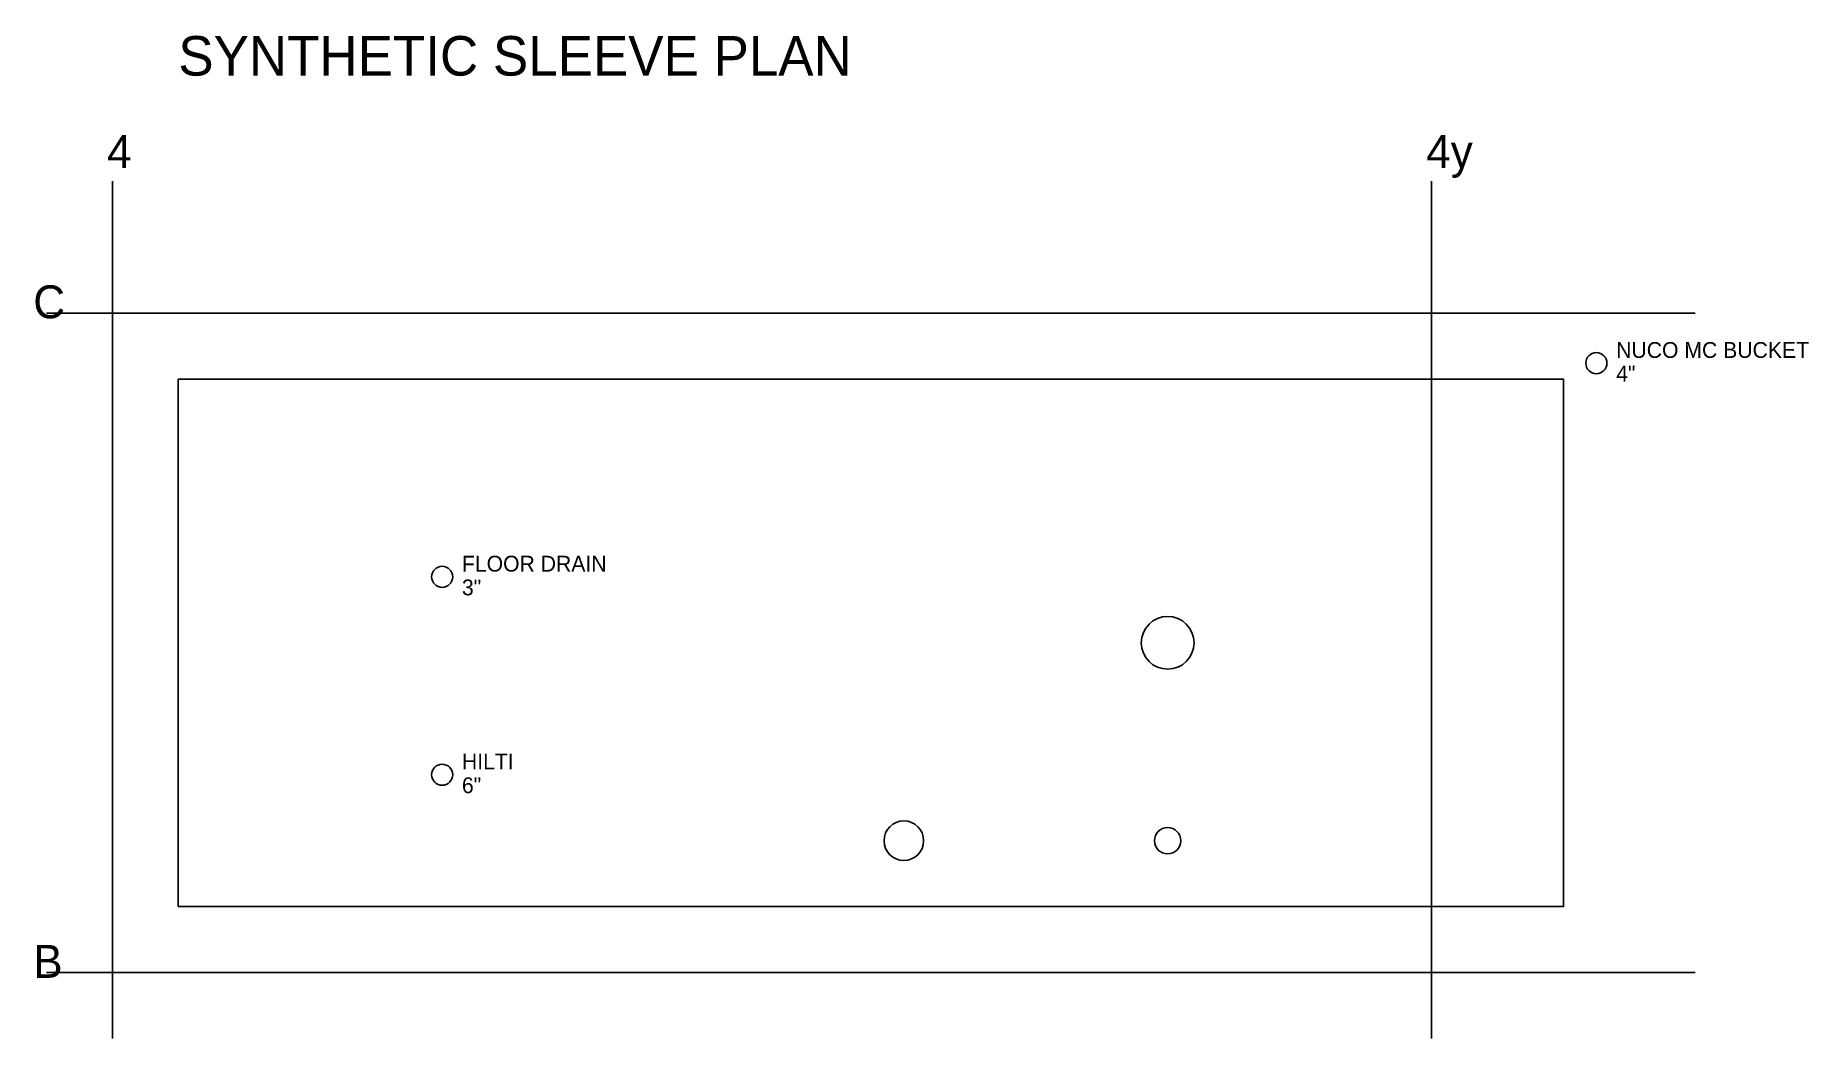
# Model space of a CAD drawing. Header units: millimetres. Extents: x -583 to 12858, y -500 to 7104.
import ezdxf

# ---------------------------------------------------------------- set-up
doc = ezdxf.new("R2010")
doc.units = ezdxf.units.MM
for name, color, linetype in [('COLUMNS', 5, 'Continuous'), ('DRAIN', 3, 'Continuous'), ('P-SLEEVE', 4, 'Continuous'), ('S-GRID', 1, 'Continuous'), ('TEXT', 7, 'Continuous'), ('WALLS', 7, 'Continuous')]:
    doc.layers.add(name, color=color, linetype=linetype)

# ---------------------------------------------------------------- blocks, each defined once
blk = doc.blocks.new('WC')
blk.add_circle((0, 0), 150)

msp = doc.modelspace()

# ---------------------------------------------------------------- linework, layer by layer
at = {"layer": 'COLUMNS'}
msp.add_circle((8000, 2500), 200, dxfattribs=at)
at = {"layer": 'DRAIN'}
msp.add_circle((8000, 1000), 100, dxfattribs=at)
at = {"layer": 'P-SLEEVE'}
for centre in [(11250, 4620), (2500, 3000), (2500, 1500)]:
    msp.add_circle(centre, 80, dxfattribs=at)
at = {"layer": 'S-GRID'}
for p, q in [((0, -500), (0, 6000)), ((10000, -500), (10000, 6000)), ((-500, 5000), (12000, 5000)), ((-500, 0), (12000, 0))]:
    msp.add_line(p, q, dxfattribs=at)
at = {"layer": 'WALLS'}
msp.add_lwpolyline([(500, 500), (11000, 500), (11000, 4500), (500, 4500)], close=True, dxfattribs=at)

# ---------------------------------------------------------------- block references
at = {"layer": 'COLUMNS'}
msp.add_blockref('WC', (6000, 1000), dxfattribs=at)

# ---------------------------------------------------------------- texts
at = {"layer": 'S-GRID'}
for s, p in [('4', (-40, 6100)), ('4y', (9960, 6100)), ('C', (-600, 4960)), ('B', (-600, -40))]:
    msp.add_text(s, height=250, dxfattribs=at).set_placement(p)
at = {"layer": 'TEXT'}
for s, height, p in [('SYNTHETIC SLEEVE PLAN', 300, (500, 6800)), ('NUCO MC BUCKET', 120, (11400, 4660)), ('4"', 120, (11400, 4480)), ('FLOOR DRAIN', 120, (2650, 3040)), ('3"', 120, (2650, 2860)), ('HILTI', 120, (2650, 1540)), ('6"', 120, (2650, 1360))]:
    msp.add_text(s, height=height, dxfattribs=at).set_placement(p)

doc.saveas('drawing.dxf')
